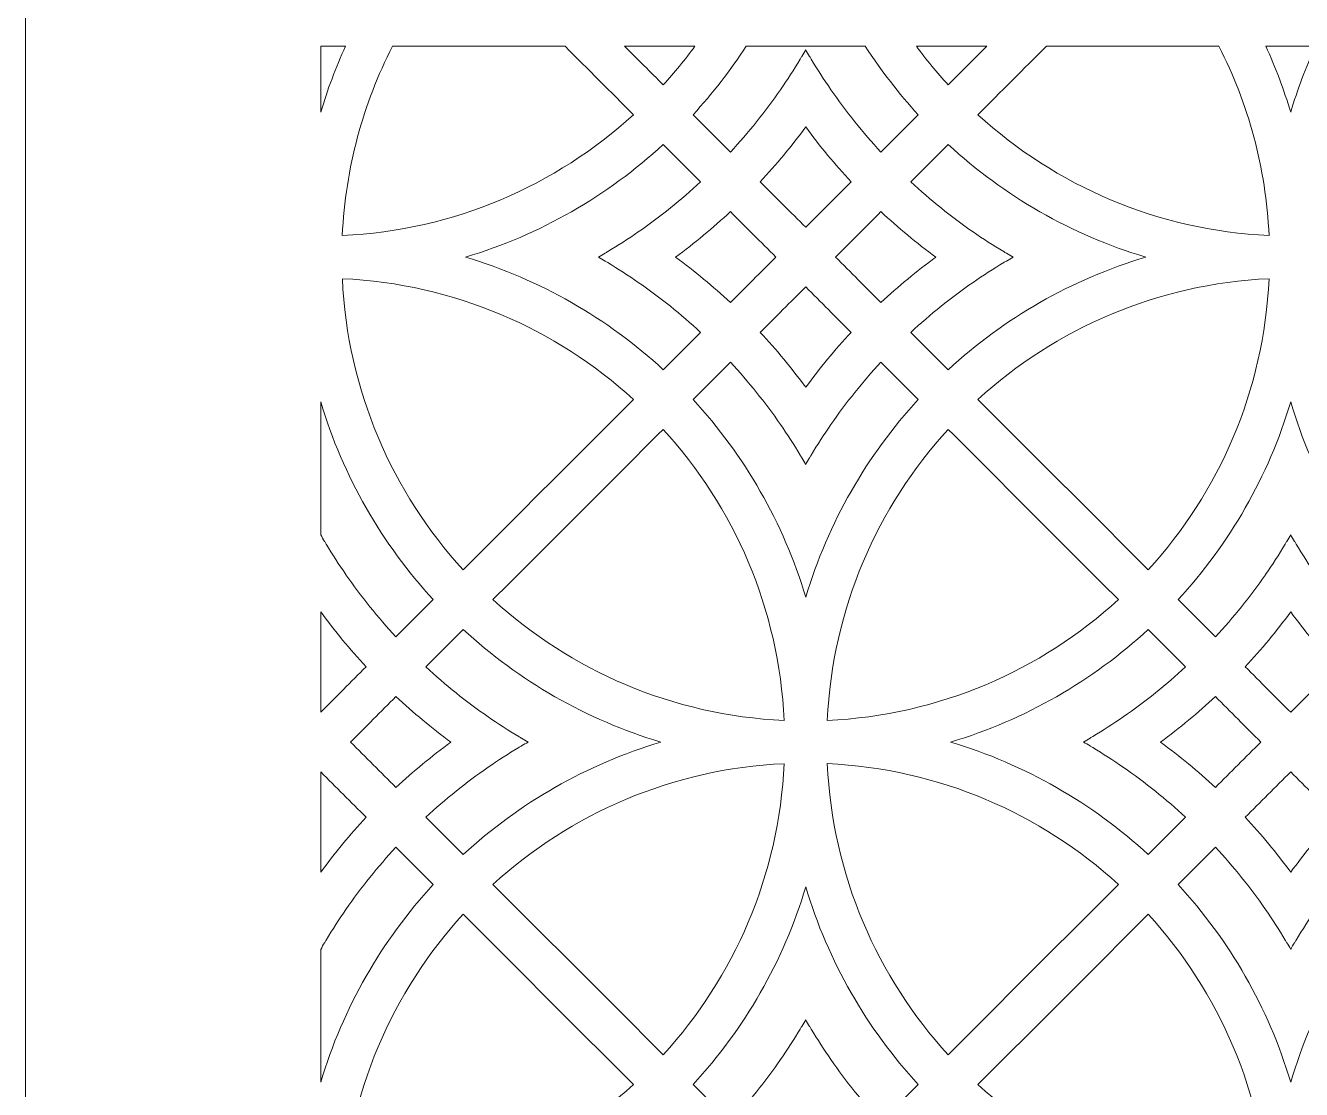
# Model space of a CAD drawing. Header units: centimetres. Extents: x -9 to 7.7, y -13.3 to 13.
# Drawn here: x 0.524 to 4.143, y 7.113 to 10.13 of the extents above; entities that cross this region are included whole.
import ezdxf

# ---------------------------------------------------------------- set-up
doc = ezdxf.new("R2010")
doc.units = ezdxf.units.CM
doc.header["$MEASUREMENT"] = 0
doc.layers.add('layer 1', color=7, linetype='Continuous')

msp = doc.modelspace()

# ---------------------------------------------------------------- linework, layer by layer
at = {"layer": 'layer 1', "color": 242, "lineweight": 9}
for points, knots in [([(7.70066, 13.002), (5.30848, 13.002), (2.9163, 13.002), (0.52412, 13.002), (0.52412, 13.002), (0.52412, 5.00681), (0.52412, -2.98838), (0.52412, -10.98356), (0.52412, -10.98356), (0.52414, -10.98356), (0.52416, -10.98356), (0.52418, -10.98356), (0.52418, -10.98356), (0.52418, -11.7597), (0.52418, -12.53583), (0.52418, -13.31196), (0.52418, -13.31196), (0.80327, -13.31196), (1.08236, -13.31196), (1.36144, -13.31196), (1.36144, -13.31196), (1.36144, -13.19235), (1.36144, -13.07274), (1.36144, -12.95313), (1.36144, -12.95313), (1.65666, -12.95313), (1.95187, -12.95313), (2.24708, -12.95313), (2.24708, -12.95313), (2.24708, -12.71941), (2.24708, -12.48568), (2.24708, -12.25195), (2.24708, -12.25195), (2.36652, -12.24957), (2.48595, -12.24719), (2.60538, -12.2448), (2.60538, -12.2448), (2.62659, -12.30528), (2.65438, -12.35773), (2.70053, -12.40402), (2.70053, -12.40402), (2.74571, -12.44934), (2.79241, -12.47736), (2.84726, -12.49011), (2.84726, -12.49011), (2.91984, -12.50699), (2.9965, -12.49964), (3.05478, -12.44881), (3.05478, -12.44881), (3.11117, -12.3996), (3.14371, -12.3208), (3.15539, -12.24562), (3.15539, -12.24562), (3.18876, -12.24899), (3.21714, -12.24821), (3.24391, -12.24438), (3.24391, -12.24438), (3.37747, -12.22526), (3.44056, -12.14075), (3.45183, -12.01331), (3.45183, -12.01331), (3.4546, -11.98208), (3.4524, -11.95125), (3.44247, -11.92411), (3.44247, -11.92411), (3.44458, -11.92463), (3.44668, -11.92515), (3.44878, -11.92568), (3.44878, -11.92568), (3.49591, -11.94198), (3.54303, -11.95827), (3.59017, -11.97457), (3.59017, -11.97457), (3.61845, -12.26337), (3.84148, -12.48824), (4.11242, -12.48824), (4.11242, -12.48824), (4.38336, -12.48824), (4.60638, -12.26337), (4.63467, -11.97457), (4.63467, -11.97457), (4.6818, -11.95827), (4.72893, -11.94198), (4.77606, -11.92568), (4.77606, -11.92568), (4.77816, -11.92515), (4.78026, -11.92463), (4.78236, -11.92411), (4.78236, -11.92411), (4.77244, -11.95125), (4.77024, -11.98208), (4.773, -12.01331), (4.773, -12.01331), (4.78428, -12.14075), (4.84737, -12.22526), (4.98093, -12.24438), (4.98093, -12.24438), (5.00769, -12.24821), (5.03608, -12.24899), (5.06944, -12.24562), (5.06944, -12.24562), (5.08113, -12.3208), (5.11367, -12.3996), (5.17006, -12.44881), (5.17006, -12.44881), (5.22833, -12.49964), (5.30499, -12.50699), (5.37758, -12.49011), (5.37758, -12.49011), (5.43242, -12.47736), (5.47912, -12.44934), (5.52431, -12.40402), (5.52431, -12.40402), (5.57046, -12.35773), (5.59825, -12.30528), (5.61945, -12.2448), (5.61945, -12.2448), (5.73889, -12.24719), (5.85832, -12.24957), (5.97775, -12.25195), (5.97775, -12.25195), (5.97775, -12.48568), (5.97775, -12.71941), (5.97775, -12.95313), (5.97775, -12.95313), (6.27297, -12.95313), (6.56818, -12.95313), (6.8634, -12.95313), (6.8634, -12.95313), (6.8634, -13.07274), (6.8634, -13.19235), (6.8634, -13.31196), (6.8634, -13.31196), (7.14248, -13.31196), (7.42157, -13.31196), (7.70066, -13.31196), (7.70066, -13.31196), (7.70066, -12.53583), (7.70066, -11.7597), (7.70066, -10.98356), (7.70066, -10.98356), (7.70066, -2.98838), (7.70066, 5.00681), (7.70066, 13.002)], [0, 0, 0, 0, 0.027027, 0.027027, 0.027027, 0.027027, 0.0540541, 0.0540541, 0.0540541, 0.0540541, 0.0810811, 0.0810811, 0.0810811, 0.0810811, 0.1081081, 0.1081081, 0.1081081, 0.1081081, 0.1351351, 0.1351351, 0.1351351, 0.1351351, 0.1621622, 0.1621622, 0.1621622, 0.1621622, 0.1891892, 0.1891892, 0.1891892, 0.1891892, 0.2162162, 0.2162162, 0.2162162, 0.2162162, 0.2432432, 0.2432432, 0.2432432, 0.2432432, 0.2702703, 0.2702703, 0.2702703, 0.2702703, 0.2972973, 0.2972973, 0.2972973, 0.2972973, 0.3243243, 0.3243243, 0.3243243, 0.3243243, 0.3513514, 0.3513514, 0.3513514, 0.3513514, 0.3783784, 0.3783784, 0.3783784, 0.3783784, 0.4054054, 0.4054054, 0.4054054, 0.4054054, 0.4324324, 0.4324324, 0.4324324, 0.4324324, 0.4594595, 0.4594595, 0.4594595, 0.4594595, 0.4864865, 0.4864865, 0.4864865, 0.4864865, 0.5135135, 0.5135135, 0.5135135, 0.5135135, 0.5405405, 0.5405405, 0.5405405, 0.5405405, 0.5675676, 0.5675676, 0.5675676, 0.5675676, 0.5945946, 0.5945946, 0.5945946, 0.5945946, 0.6216216, 0.6216216, 0.6216216, 0.6216216, 0.6486486, 0.6486486, 0.6486486, 0.6486486, 0.6756757, 0.6756757, 0.6756757, 0.6756757, 0.7027027, 0.7027027, 0.7027027, 0.7027027, 0.7297297, 0.7297297, 0.7297297, 0.7297297, 0.7567568, 0.7567568, 0.7567568, 0.7567568, 0.7837838, 0.7837838, 0.7837838, 0.7837838, 0.8108108, 0.8108108, 0.8108108, 0.8108108, 0.8378378, 0.8378378, 0.8378378, 0.8378378, 0.8648649, 0.8648649, 0.8648649, 0.8648649, 0.8918919, 0.8918919, 0.8918919, 0.8918919, 0.9189189, 0.9189189, 0.9189189, 0.9189189, 0.9459459, 0.9459459, 0.9459459, 0.9459459, 1, 1, 1, 1]), ([(1.43189, 10.07157), (1.40838, 10.07157), (1.38488, 10.07157), (1.36139, 10.07157), (1.36139, 10.07157), (1.36139, 10.00921), (1.36139, 9.94683), (1.36139, 9.88446), (1.36139, 9.88446), (1.3806, 9.94885), (1.40422, 10.01132), (1.43189, 10.07157)], [0, 0, 0, 0, 0.25, 0.25, 0.25, 0.25, 0.5, 0.5, 0.5, 0.5, 1, 1, 1, 1]), ([(2.05428, 10.07157), (1.8911, 10.07157), (1.72794, 10.07157), (1.56476, 10.07157), (1.56476, 10.07157), (1.48177, 9.90926), (1.43149, 9.72744), (1.42265, 9.53483), (1.42265, 9.53483), (1.74026, 9.54939), (2.02851, 9.67663), (2.24838, 9.87748), (2.24838, 9.87748), (2.18367, 9.94217), (2.11898, 10.00688), (2.05428, 10.07157)], [0, 0, 0, 0, 0.2, 0.2, 0.2, 0.2, 0.4, 0.4, 0.4, 0.4, 0.6, 0.6, 0.6, 0.6, 1, 1, 1, 1]), ([(2.42274, 10.07157), (2.3563, 10.07157), (2.28987, 10.07157), (2.22343, 10.07157), (2.22343, 10.07157), (2.25994, 10.03506), (2.29645, 9.99857), (2.33296, 9.96205), (2.33296, 9.96205), (2.36478, 9.9969), (2.39475, 10.03346), (2.42274, 10.07157)], [0, 0, 0, 0, 0.25, 0.25, 0.25, 0.25, 0.5, 0.5, 0.5, 0.5, 1, 1, 1, 1]), ([(2.90593, 10.07157), (2.7932, 10.07157), (2.68049, 10.07157), (2.56776, 10.07157), (2.56776, 10.07157), (2.52319, 10.0026), (2.47288, 9.93768), (2.41749, 9.87752), (2.41749, 9.87752), (2.45279, 9.84221), (2.4881, 9.8069), (2.52339, 9.77161), (2.52339, 9.77161), (2.57476, 9.827), (2.62222, 9.88604), (2.66533, 9.94834), (2.66533, 9.94834), (2.66534, 9.94832), (2.66536, 9.94832), (2.66537, 9.94832), (2.66537, 9.94832), (2.66538, 9.94834), (2.66538, 9.94834), (2.66538, 9.94834), (2.66538, 9.94834), (2.66537, 9.94836), (2.66534, 9.94838), (2.66533, 9.94842), (2.66533, 9.94842), (2.68489, 9.97666), (2.70358, 10.00555), (2.72134, 10.03508), (2.72134, 10.03508), (2.72271, 10.03736), (2.72409, 10.03966), (2.72546, 10.04196), (2.72546, 10.04196), (2.72558, 10.04218), (2.72572, 10.04241), (2.72585, 10.04263), (2.72585, 10.04263), (2.72956, 10.04889), (2.73324, 10.0552), (2.73688, 10.06154), (2.73688, 10.06154), (2.74052, 10.0552), (2.74419, 10.0489), (2.74791, 10.04263), (2.74791, 10.04263), (2.74805, 10.04241), (2.74817, 10.04218), (2.7483, 10.04196), (2.7483, 10.04196), (2.74967, 10.03966), (2.75105, 10.03736), (2.75242, 10.03508), (2.75242, 10.03508), (2.77017, 10.00555), (2.78887, 9.97666), (2.80842, 9.94841), (2.80842, 9.94841), (2.8084, 9.94838), (2.80839, 9.94836), (2.80837, 9.94834), (2.80837, 9.94834), (2.80837, 9.94834), (2.80837, 9.94834), (2.80837, 9.94832), (2.80837, 9.94832), (2.80839, 9.94832), (2.8084, 9.94832), (2.80842, 9.94834), (2.80842, 9.94834), (2.85153, 9.88604), (2.89899, 9.827), (2.95036, 9.77161), (2.95036, 9.77161), (2.98565, 9.80689), (3.02094, 9.84219), (3.05623, 9.87748), (3.05623, 9.87748), (3.00082, 9.93766), (2.95051, 10.00259), (2.90593, 10.07157)], [0, 0, 0, 0, 0.0454545, 0.0454545, 0.0454545, 0.0454545, 0.0909091, 0.0909091, 0.0909091, 0.0909091, 0.1363636, 0.1363636, 0.1363636, 0.1363636, 0.1818182, 0.1818182, 0.1818182, 0.1818182, 0.2272727, 0.2272727, 0.2272727, 0.2272727, 0.2727273, 0.2727273, 0.2727273, 0.2727273, 0.3181818, 0.3181818, 0.3181818, 0.3181818, 0.3636364, 0.3636364, 0.3636364, 0.3636364, 0.4090909, 0.4090909, 0.4090909, 0.4090909, 0.4545455, 0.4545455, 0.4545455, 0.4545455, 0.5, 0.5, 0.5, 0.5, 0.5454545, 0.5454545, 0.5454545, 0.5454545, 0.5909091, 0.5909091, 0.5909091, 0.5909091, 0.6363636, 0.6363636, 0.6363636, 0.6363636, 0.6818182, 0.6818182, 0.6818182, 0.6818182, 0.7272727, 0.7272727, 0.7272727, 0.7272727, 0.7727273, 0.7727273, 0.7727273, 0.7727273, 0.8181818, 0.8181818, 0.8181818, 0.8181818, 0.8636364, 0.8636364, 0.8636364, 0.8636364, 0.9090909, 0.9090909, 0.9090909, 0.9090909, 1, 1, 1, 1]), ([(3.25032, 10.07157), (3.18389, 10.07157), (3.11745, 10.07157), (3.05102, 10.07157), (3.05102, 10.07157), (3.079, 10.03346), (3.10896, 9.9969), (3.1408, 9.96205), (3.1408, 9.96205), (3.17731, 9.99857), (3.21381, 10.03506), (3.25032, 10.07157)], [0, 0, 0, 0, 0.25, 0.25, 0.25, 0.25, 0.5, 0.5, 0.5, 0.5, 1, 1, 1, 1]), ([(3.90894, 10.07157), (3.74579, 10.07157), (3.58264, 10.07157), (3.41948, 10.07157), (3.41948, 10.07157), (3.35478, 10.00687), (3.29008, 9.94217), (3.22538, 9.87747), (3.22538, 9.87747), (3.44524, 9.67664), (3.73347, 9.54941), (4.05105, 9.53483), (4.05105, 9.53483), (4.04222, 9.72744), (3.99195, 9.90926), (3.90894, 10.07157)], [0, 0, 0, 0, 0.2, 0.2, 0.2, 0.2, 0.4, 0.4, 0.4, 0.4, 0.6, 0.6, 0.6, 0.6, 1, 1, 1, 1]), ([(4.18291, 10.07157), (4.1359, 10.07157), (4.08888, 10.07157), (4.04186, 10.07157), (4.04186, 10.07157), (4.06954, 10.01131), (4.09316, 9.94881), (4.11239, 9.88439), (4.11239, 9.88439), (4.1316, 9.94881), (4.15523, 10.01131), (4.18291, 10.07157)], [0, 0, 0, 0, 0.25, 0.25, 0.25, 0.25, 0.5, 0.5, 0.5, 0.5, 1, 1, 1, 1]), ([(2.73688, 9.55812), (2.6939, 9.6011), (2.65093, 9.64407), (2.60795, 9.68705), (2.60795, 9.68705), (2.65389, 9.7363), (2.69694, 9.78827), (2.73684, 9.8427), (2.73684, 9.8427), (2.73684, 9.84271), (2.73684, 9.84271), (2.73684, 9.84272), (2.73684, 9.84272), (2.73686, 9.84272), (2.73687, 9.84275), (2.73688, 9.84276), (2.73688, 9.84276), (2.73688, 9.84275), (2.73689, 9.84272), (2.7369, 9.84271), (2.7369, 9.84271), (2.7369, 9.84271), (2.7369, 9.84271), (2.7369, 9.8427), (2.7369, 9.8427), (2.77681, 9.78827), (2.81986, 9.7363), (2.8658, 9.68705), (2.8658, 9.68705), (2.82283, 9.64408), (2.77985, 9.6011), (2.73688, 9.55812)], [0, 0, 0, 0, 0.1111111, 0.1111111, 0.1111111, 0.1111111, 0.2222222, 0.2222222, 0.2222222, 0.2222222, 0.3333333, 0.3333333, 0.3333333, 0.3333333, 0.4444444, 0.4444444, 0.4444444, 0.4444444, 0.5555556, 0.5555556, 0.5555556, 0.5555556, 0.6666667, 0.6666667, 0.6666667, 0.6666667, 0.7777778, 0.7777778, 0.7777778, 0.7777778, 1, 1, 1, 1]), ([(2.43881, 9.68704), (2.40352, 9.72233), (2.36821, 9.75764), (2.33292, 9.79293), (2.33292, 9.79293), (2.17467, 9.64727), (1.98362, 9.53669), (1.7721, 9.47358), (1.7721, 9.47358), (1.98364, 9.41049), (2.17469, 9.29988), (2.33296, 9.1542), (2.33296, 9.1542), (2.36824, 9.18949), (2.40353, 9.22478), (2.43881, 9.26007), (2.43881, 9.26007), (2.38344, 9.31144), (2.32438, 9.35889), (2.26209, 9.40201), (2.26209, 9.40201), (2.26209, 9.40202), (2.26209, 9.40203), (2.26209, 9.40204), (2.26209, 9.40204), (2.26209, 9.40204), (2.26209, 9.40204), (2.26209, 9.40204), (2.26209, 9.40204), (2.26207, 9.40203), (2.26204, 9.40202), (2.26202, 9.40201), (2.26202, 9.40201), (2.23376, 9.42155), (2.20488, 9.44026), (2.17536, 9.458), (2.17536, 9.458), (2.17306, 9.45939), (2.17077, 9.46076), (2.16845, 9.46213), (2.16845, 9.46213), (2.16825, 9.46226), (2.16803, 9.46238), (2.16781, 9.46251), (2.16781, 9.46251), (2.16153, 9.46624), (2.15522, 9.46991), (2.14889, 9.47355), (2.14889, 9.47355), (2.15522, 9.47718), (2.16153, 9.48085), (2.16781, 9.48459), (2.16781, 9.48459), (2.16803, 9.48471), (2.16825, 9.48484), (2.16845, 9.48498), (2.16845, 9.48498), (2.17077, 9.48634), (2.17306, 9.48771), (2.17536, 9.48909), (2.17536, 9.48909), (2.20488, 9.50684), (2.23376, 9.52554), (2.26202, 9.54509), (2.26202, 9.54509), (2.26204, 9.54507), (2.26207, 9.54506), (2.26209, 9.54505), (2.26209, 9.54505), (2.26209, 9.54505), (2.26209, 9.54505), (2.26209, 9.54505), (2.26209, 9.54505), (2.26209, 9.54506), (2.26209, 9.54507), (2.26209, 9.54509), (2.26209, 9.54509), (2.32438, 9.58821), (2.38344, 9.63566), (2.43881, 9.68704)], [0, 0, 0, 0, 0.047619, 0.047619, 0.047619, 0.047619, 0.0952381, 0.0952381, 0.0952381, 0.0952381, 0.1428571, 0.1428571, 0.1428571, 0.1428571, 0.1904762, 0.1904762, 0.1904762, 0.1904762, 0.2380952, 0.2380952, 0.2380952, 0.2380952, 0.2857143, 0.2857143, 0.2857143, 0.2857143, 0.3333333, 0.3333333, 0.3333333, 0.3333333, 0.3809524, 0.3809524, 0.3809524, 0.3809524, 0.4285714, 0.4285714, 0.4285714, 0.4285714, 0.4761905, 0.4761905, 0.4761905, 0.4761905, 0.5238095, 0.5238095, 0.5238095, 0.5238095, 0.5714286, 0.5714286, 0.5714286, 0.5714286, 0.6190476, 0.6190476, 0.6190476, 0.6190476, 0.6666667, 0.6666667, 0.6666667, 0.6666667, 0.7142857, 0.7142857, 0.7142857, 0.7142857, 0.7619048, 0.7619048, 0.7619048, 0.7619048, 0.8095238, 0.8095238, 0.8095238, 0.8095238, 0.8571429, 0.8571429, 0.8571429, 0.8571429, 0.9047619, 0.9047619, 0.9047619, 0.9047619, 1, 1, 1, 1]), ([(3.03493, 9.26007), (3.07024, 9.22477), (3.10553, 9.18947), (3.14084, 9.15416), (3.14084, 9.15416), (3.29909, 9.29984), (3.49013, 9.41041), (3.70165, 9.47351), (3.70165, 9.47351), (3.49011, 9.5366), (3.29906, 9.64722), (3.1408, 9.79289), (3.1408, 9.79289), (3.10551, 9.7576), (3.07023, 9.72232), (3.03495, 9.68704), (3.03495, 9.68704), (3.09032, 9.63566), (3.14937, 9.58821), (3.21166, 9.54509), (3.21166, 9.54509), (3.21166, 9.54507), (3.21166, 9.54506), (3.21166, 9.54505), (3.21166, 9.54505), (3.21166, 9.54505), (3.21166, 9.54505), (3.21167, 9.54505), (3.21167, 9.54505), (3.2117, 9.54506), (3.21172, 9.54507), (3.21174, 9.54509), (3.21174, 9.54509), (3.24, 9.52554), (3.26887, 9.50683), (3.2984, 9.48909), (3.2984, 9.48909), (3.3007, 9.48771), (3.303, 9.48634), (3.30529, 9.48498), (3.30529, 9.48498), (3.30551, 9.48484), (3.30573, 9.48471), (3.30595, 9.48459), (3.30595, 9.48459), (3.31223, 9.48085), (3.31854, 9.47718), (3.32486, 9.47355), (3.32486, 9.47355), (3.31854, 9.46991), (3.31223, 9.46624), (3.30595, 9.46251), (3.30595, 9.46251), (3.30573, 9.46238), (3.30551, 9.46226), (3.30529, 9.46213), (3.30529, 9.46213), (3.303, 9.46075), (3.3007, 9.45938), (3.2984, 9.458), (3.2984, 9.458), (3.26887, 9.44026), (3.24, 9.42155), (3.21174, 9.40201), (3.21174, 9.40201), (3.21172, 9.40202), (3.2117, 9.40203), (3.21167, 9.40204), (3.21167, 9.40204), (3.21166, 9.40204), (3.21166, 9.40204), (3.21166, 9.40204), (3.21166, 9.40204), (3.21166, 9.40203), (3.21166, 9.40202), (3.21166, 9.40201), (3.21166, 9.40201), (3.14937, 9.35889), (3.09032, 9.31144), (3.03493, 9.26007)], [0, 0, 0, 0, 0.047619, 0.047619, 0.047619, 0.047619, 0.0952381, 0.0952381, 0.0952381, 0.0952381, 0.1428571, 0.1428571, 0.1428571, 0.1428571, 0.1904762, 0.1904762, 0.1904762, 0.1904762, 0.2380952, 0.2380952, 0.2380952, 0.2380952, 0.2857143, 0.2857143, 0.2857143, 0.2857143, 0.3333333, 0.3333333, 0.3333333, 0.3333333, 0.3809524, 0.3809524, 0.3809524, 0.3809524, 0.4285714, 0.4285714, 0.4285714, 0.4285714, 0.4761905, 0.4761905, 0.4761905, 0.4761905, 0.5238095, 0.5238095, 0.5238095, 0.5238095, 0.5714286, 0.5714286, 0.5714286, 0.5714286, 0.6190476, 0.6190476, 0.6190476, 0.6190476, 0.6666667, 0.6666667, 0.6666667, 0.6666667, 0.7142857, 0.7142857, 0.7142857, 0.7142857, 0.7619048, 0.7619048, 0.7619048, 0.7619048, 0.8095238, 0.8095238, 0.8095238, 0.8095238, 0.8571429, 0.8571429, 0.8571429, 0.8571429, 0.9047619, 0.9047619, 0.9047619, 0.9047619, 1, 1, 1, 1]), ([(2.65229, 9.47355), (2.60933, 9.51653), (2.56635, 9.55949), (2.52338, 9.60247), (2.52338, 9.60247), (2.47412, 9.55654), (2.42215, 9.51349), (2.36773, 9.47358), (2.36773, 9.47358), (2.36773, 9.47358), (2.36772, 9.47358), (2.36772, 9.47358), (2.36772, 9.47358), (2.3677, 9.47357), (2.36769, 9.47356), (2.36768, 9.47355), (2.36768, 9.47355), (2.36769, 9.47353), (2.3677, 9.47352), (2.36772, 9.47352), (2.36772, 9.47352), (2.36772, 9.47352), (2.36773, 9.47352), (2.36773, 9.47352), (2.36773, 9.47352), (2.42215, 9.43362), (2.47412, 9.39056), (2.52338, 9.34463), (2.52338, 9.34463), (2.56635, 9.3876), (2.60933, 9.43058), (2.65229, 9.47355)], [0, 0, 0, 0, 0.1111111, 0.1111111, 0.1111111, 0.1111111, 0.2222222, 0.2222222, 0.2222222, 0.2222222, 0.3333333, 0.3333333, 0.3333333, 0.3333333, 0.4444444, 0.4444444, 0.4444444, 0.4444444, 0.5555556, 0.5555556, 0.5555556, 0.5555556, 0.6666667, 0.6666667, 0.6666667, 0.6666667, 0.7777778, 0.7777778, 0.7777778, 0.7777778, 1, 1, 1, 1]), ([(2.82145, 9.47355), (2.86444, 9.43058), (2.9074, 9.3876), (2.95037, 9.34463), (2.95037, 9.34463), (2.99963, 9.39056), (3.0516, 9.43362), (3.10603, 9.47352), (3.10603, 9.47352), (3.10603, 9.47352), (3.10604, 9.47352), (3.10604, 9.47352), (3.10604, 9.47352), (3.10606, 9.47352), (3.10607, 9.47353), (3.10608, 9.47355), (3.10608, 9.47355), (3.10607, 9.47356), (3.10606, 9.47357), (3.10604, 9.47358), (3.10604, 9.47358), (3.10604, 9.47358), (3.10603, 9.47358), (3.10603, 9.47357), (3.10603, 9.47357), (3.0516, 9.51349), (2.99963, 9.55654), (2.95037, 9.60247), (2.95037, 9.60247), (2.9074, 9.55949), (2.86444, 9.51653), (2.82145, 9.47355)], [0, 0, 0, 0, 0.1111111, 0.1111111, 0.1111111, 0.1111111, 0.2222222, 0.2222222, 0.2222222, 0.2222222, 0.3333333, 0.3333333, 0.3333333, 0.3333333, 0.4444444, 0.4444444, 0.4444444, 0.4444444, 0.5555556, 0.5555556, 0.5555556, 0.5555556, 0.6666667, 0.6666667, 0.6666667, 0.6666667, 0.7777778, 0.7777778, 0.7777778, 0.7777778, 1, 1, 1, 1]), ([(1.76531, 8.58656), (1.92633, 8.74759), (2.08735, 8.9086), (2.24838, 9.06963), (2.24838, 9.06963), (2.02852, 9.27046), (1.74028, 9.39769), (1.42269, 9.41227), (1.42269, 9.41227), (1.43728, 9.09468), (1.56449, 8.80642), (1.76531, 8.58656)], [0, 0, 0, 0, 0.25, 0.25, 0.25, 0.25, 0.5, 0.5, 0.5, 0.5, 1, 1, 1, 1]), ([(3.22538, 9.06962), (3.3864, 8.9086), (3.54744, 8.74756), (3.70846, 8.58654), (3.70846, 8.58654), (3.90932, 8.8064), (4.03654, 9.09466), (4.05111, 9.41227), (4.05111, 9.41227), (3.7335, 9.3977), (3.44525, 9.27048), (3.22538, 9.06962)], [0, 0, 0, 0, 0.25, 0.25, 0.25, 0.25, 0.5, 0.5, 0.5, 0.5, 1, 1, 1, 1]), ([(2.73688, 9.38897), (2.77985, 9.346), (2.82283, 9.30302), (2.8658, 9.26005), (2.8658, 9.26005), (2.81986, 9.2108), (2.77681, 9.15883), (2.7369, 9.10439), (2.7369, 9.10439), (2.7369, 9.10439), (2.7369, 9.10439), (2.7369, 9.10438), (2.7369, 9.10438), (2.73689, 9.10437), (2.73688, 9.10436), (2.73688, 9.10434), (2.73688, 9.10434), (2.73687, 9.10436), (2.73686, 9.10437), (2.73684, 9.10438), (2.73684, 9.10438), (2.73684, 9.10439), (2.73684, 9.10439), (2.73684, 9.10439), (2.73684, 9.10439), (2.69695, 9.15883), (2.65389, 9.2108), (2.60795, 9.26005), (2.60795, 9.26005), (2.65093, 9.30302), (2.6939, 9.346), (2.73688, 9.38897)], [0, 0, 0, 0, 0.1111111, 0.1111111, 0.1111111, 0.1111111, 0.2222222, 0.2222222, 0.2222222, 0.2222222, 0.3333333, 0.3333333, 0.3333333, 0.3333333, 0.4444444, 0.4444444, 0.4444444, 0.4444444, 0.5555556, 0.5555556, 0.5555556, 0.5555556, 0.6666667, 0.6666667, 0.6666667, 0.6666667, 0.7777778, 0.7777778, 0.7777778, 0.7777778, 1, 1, 1, 1]), ([(2.95036, 9.17549), (2.98567, 9.14019), (3.02096, 9.10488), (3.05627, 9.06959), (3.05627, 9.06959), (2.91059, 8.91133), (2.80001, 8.72029), (2.73692, 8.50877), (2.73692, 8.50877), (2.67381, 8.72032), (2.56322, 8.91136), (2.41753, 9.06962), (2.41753, 9.06962), (2.45281, 9.1049), (2.48811, 9.1402), (2.5234, 9.17549), (2.5234, 9.17549), (2.57476, 9.12011), (2.62222, 9.06106), (2.66533, 8.99877), (2.66533, 8.99877), (2.66534, 8.99877), (2.66537, 8.99877), (2.66538, 8.99877), (2.66538, 8.99877), (2.66538, 8.99877), (2.66538, 8.99875), (2.66538, 8.99875), (2.66538, 8.99875), (2.66537, 8.99873), (2.66534, 8.99871), (2.66533, 8.99868), (2.66533, 8.99868), (2.68489, 8.97043), (2.70358, 8.94156), (2.72134, 8.91203), (2.72134, 8.91203), (2.72271, 8.90973), (2.72409, 8.90744), (2.72546, 8.90513), (2.72546, 8.90513), (2.72558, 8.90491), (2.72572, 8.90469), (2.72584, 8.90447), (2.72584, 8.90447), (2.72956, 8.8982), (2.73324, 8.89189), (2.73688, 8.88555), (2.73688, 8.88555), (2.74052, 8.89189), (2.74419, 8.8982), (2.74791, 8.90447), (2.74791, 8.90447), (2.74805, 8.90469), (2.74817, 8.90491), (2.7483, 8.90513), (2.7483, 8.90513), (2.74967, 8.90744), (2.75105, 8.90974), (2.75242, 8.91203), (2.75242, 8.91203), (2.77017, 8.94156), (2.78887, 8.97043), (2.80842, 8.99868), (2.80842, 8.99868), (2.8084, 8.99871), (2.80839, 8.99873), (2.80837, 8.99875), (2.80837, 8.99875), (2.80837, 8.99875), (2.80838, 8.99877), (2.80838, 8.99877), (2.80838, 8.99877), (2.80839, 8.99877), (2.8084, 8.99877), (2.80842, 8.99877), (2.80842, 8.99877), (2.85153, 9.06106), (2.89899, 9.12011), (2.95036, 9.17549)], [0, 0, 0, 0, 0.047619, 0.047619, 0.047619, 0.047619, 0.0952381, 0.0952381, 0.0952381, 0.0952381, 0.1428571, 0.1428571, 0.1428571, 0.1428571, 0.1904762, 0.1904762, 0.1904762, 0.1904762, 0.2380952, 0.2380952, 0.2380952, 0.2380952, 0.2857143, 0.2857143, 0.2857143, 0.2857143, 0.3333333, 0.3333333, 0.3333333, 0.3333333, 0.3809524, 0.3809524, 0.3809524, 0.3809524, 0.4285714, 0.4285714, 0.4285714, 0.4285714, 0.4761905, 0.4761905, 0.4761905, 0.4761905, 0.5238095, 0.5238095, 0.5238095, 0.5238095, 0.5714286, 0.5714286, 0.5714286, 0.5714286, 0.6190476, 0.6190476, 0.6190476, 0.6190476, 0.6666667, 0.6666667, 0.6666667, 0.6666667, 0.7142857, 0.7142857, 0.7142857, 0.7142857, 0.7619048, 0.7619048, 0.7619048, 0.7619048, 0.8095238, 0.8095238, 0.8095238, 0.8095238, 0.8571429, 0.8571429, 0.8571429, 0.8571429, 0.9047619, 0.9047619, 0.9047619, 0.9047619, 1, 1, 1, 1]), ([(1.36139, 9.06267), (1.36139, 8.93712), (1.36139, 8.81157), (1.36139, 8.68601), (1.36139, 8.68601), (1.36502, 8.67967), (1.3687, 8.67337), (1.37242, 8.6671), (1.37242, 8.6671), (1.37255, 8.66688), (1.37268, 8.66666), (1.37281, 8.66644), (1.37281, 8.66644), (1.37418, 8.66413), (1.37555, 8.66184), (1.37693, 8.65954), (1.37693, 8.65954), (1.39467, 8.63002), (1.41338, 8.60114), (1.43294, 8.57289), (1.43294, 8.57289), (1.43291, 8.57287), (1.4329, 8.57284), (1.43287, 8.57281), (1.43287, 8.57281), (1.4329, 8.57281), (1.43292, 8.57281), (1.43294, 8.57281), (1.43294, 8.57281), (1.47605, 8.51052), (1.52351, 8.45149), (1.57487, 8.39612), (1.57487, 8.39612), (1.61015, 8.4314), (1.64543, 8.46668), (1.6807, 8.50195), (1.6807, 8.50195), (1.53507, 8.6602), (1.42448, 8.85119), (1.36139, 9.06267)], [0, 0, 0, 0, 0.0909091, 0.0909091, 0.0909091, 0.0909091, 0.1818182, 0.1818182, 0.1818182, 0.1818182, 0.2727273, 0.2727273, 0.2727273, 0.2727273, 0.3636364, 0.3636364, 0.3636364, 0.3636364, 0.4545455, 0.4545455, 0.4545455, 0.4545455, 0.5454545, 0.5454545, 0.5454545, 0.5454545, 0.6363636, 0.6363636, 0.6363636, 0.6363636, 0.7272727, 0.7272727, 0.7272727, 0.7272727, 0.8181818, 0.8181818, 0.8181818, 0.8181818, 1, 1, 1, 1]), ([(3.79307, 8.50193), (3.82836, 8.46666), (3.86363, 8.43137), (3.8989, 8.3961), (3.8989, 8.3961), (3.95026, 8.45149), (3.99771, 8.51052), (4.04081, 8.57281), (4.04081, 8.57281), (4.04084, 8.57281), (4.04085, 8.57281), (4.04087, 8.57281), (4.04087, 8.57281), (4.04085, 8.57283), (4.04084, 8.57285), (4.04081, 8.57288), (4.04081, 8.57288), (4.06038, 8.60113), (4.07907, 8.63002), (4.09682, 8.65954), (4.09682, 8.65954), (4.09821, 8.66183), (4.09958, 8.66413), (4.10094, 8.66644), (4.10094, 8.66644), (4.10108, 8.66666), (4.1012, 8.66687), (4.10133, 8.66709), (4.10133, 8.66709), (4.10505, 8.67337), (4.10874, 8.67967), (4.11236, 8.68601), (4.11236, 8.68601), (4.11236, 8.68601), (4.11237, 8.68601), (4.11237, 8.68601), (4.11237, 8.68601), (4.11237, 8.68601), (4.11237, 8.68601), (4.11237, 8.68601), (4.11237, 8.68601), (4.11237, 8.68601), (4.11237, 8.68601), (4.11239, 8.686), (4.11239, 8.686), (4.11239, 8.68601), (4.11239, 8.68601), (4.11239, 8.68601), (4.11239, 8.68601), (4.11239, 8.68601), (4.11239, 8.68601), (4.11239, 8.68601), (4.11239, 8.68601), (4.1124, 8.68601), (4.1124, 8.68601), (4.1124, 8.68601), (4.1124, 8.68601), (4.11602, 8.67967), (4.11971, 8.67337), (4.12343, 8.66709), (4.12343, 8.66709), (4.12356, 8.66687), (4.12369, 8.66665), (4.12382, 8.66643), (4.12382, 8.66643), (4.12518, 8.66413), (4.12657, 8.66183), (4.12794, 8.65954), (4.12794, 8.65954), (4.14569, 8.63002), (4.16439, 8.60113), (4.18394, 8.57288), (4.18394, 8.57288), (4.18392, 8.57285), (4.18391, 8.57283), (4.18389, 8.57281), (4.18389, 8.57281), (4.18391, 8.57281), (4.18392, 8.57281), (4.18395, 8.57281), (4.18395, 8.57281), (4.22706, 8.51052), (4.27452, 8.45149), (4.32588, 8.39612), (4.32588, 8.39612), (4.36115, 8.43139), (4.39642, 8.46666), (4.4317, 8.50193), (4.4317, 8.50193), (4.28606, 8.66018), (4.17548, 8.85121), (4.11239, 9.0627), (4.11239, 9.0627), (4.04928, 8.85121), (3.93873, 8.66017), (3.79307, 8.50193)], [0, 0, 0, 0, 0.04, 0.04, 0.04, 0.04, 0.08, 0.08, 0.08, 0.08, 0.12, 0.12, 0.12, 0.12, 0.16, 0.16, 0.16, 0.16, 0.2, 0.2, 0.2, 0.2, 0.24, 0.24, 0.24, 0.24, 0.28, 0.28, 0.28, 0.28, 0.32, 0.32, 0.32, 0.32, 0.36, 0.36, 0.36, 0.36, 0.4, 0.4, 0.4, 0.4, 0.44, 0.44, 0.44, 0.44, 0.48, 0.48, 0.48, 0.48, 0.52, 0.52, 0.52, 0.52, 0.56, 0.56, 0.56, 0.56, 0.6, 0.6, 0.6, 0.6, 0.64, 0.64, 0.64, 0.64, 0.68, 0.68, 0.68, 0.68, 0.72, 0.72, 0.72, 0.72, 0.76, 0.76, 0.76, 0.76, 0.8, 0.8, 0.8, 0.8, 0.84, 0.84, 0.84, 0.84, 0.88, 0.88, 0.88, 0.88, 0.92, 0.92, 0.92, 0.92, 1, 1, 1, 1]), ([(1.84988, 8.50197), (2.01091, 8.663), (2.17193, 8.82402), (2.33296, 8.98505), (2.33296, 8.98505), (2.5338, 8.7652), (2.66103, 8.47696), (2.67561, 8.15936), (2.67561, 8.15936), (2.358, 8.17394), (2.06976, 8.30116), (1.84988, 8.50197)], [0, 0, 0, 0, 0.25, 0.25, 0.25, 0.25, 0.5, 0.5, 0.5, 0.5, 1, 1, 1, 1]), ([(3.1408, 8.98505), (3.30183, 8.82402), (3.46285, 8.66299), (3.62389, 8.50196), (3.62389, 8.50196), (3.40401, 8.30111), (3.11576, 8.17388), (2.79815, 8.15932), (2.79815, 8.15932), (2.81272, 8.47692), (2.93996, 8.76518), (3.1408, 8.98505)], [0, 0, 0, 0, 0.25, 0.25, 0.25, 0.25, 0.5, 0.5, 0.5, 0.5, 1, 1, 1, 1]), ([(1.36139, 8.46723), (1.36139, 8.37236), (1.36139, 8.2775), (1.36139, 8.18264), (1.36139, 8.18264), (1.40435, 8.22561), (1.44732, 8.26857), (1.49029, 8.31154), (1.49029, 8.31154), (1.44436, 8.3608), (1.40129, 8.41279), (1.36139, 8.46723)], [0, 0, 0, 0, 0.25, 0.25, 0.25, 0.25, 0.5, 0.5, 0.5, 0.5, 1, 1, 1, 1]), ([(3.98347, 8.31154), (4.02644, 8.26856), (4.06941, 8.22559), (4.11239, 8.18261), (4.11239, 8.18261), (4.15535, 8.22559), (4.19834, 8.26856), (4.2413, 8.31154), (4.2413, 8.31154), (4.19536, 8.3608), (4.15229, 8.41279), (4.11237, 8.46724), (4.11237, 8.46724), (4.07247, 8.41279), (4.02941, 8.3608), (3.98347, 8.31154)], [0, 0, 0, 0, 0.2, 0.2, 0.2, 0.2, 0.4, 0.4, 0.4, 0.4, 0.6, 0.6, 0.6, 0.6, 1, 1, 1, 1]), ([(1.65945, 8.31154), (1.69472, 8.34681), (1.73, 8.38209), (1.76527, 8.41738), (1.76527, 8.41738), (1.92354, 8.27174), (2.11454, 8.16115), (2.32604, 8.09804), (2.32604, 8.09804), (2.11454, 8.03494), (1.92354, 7.92435), (1.76529, 7.77871), (1.76529, 7.77871), (1.73, 7.814), (1.69472, 7.84928), (1.65945, 7.88455), (1.65945, 7.88455), (1.71483, 7.93591), (1.77386, 7.98336), (1.83614, 8.02648), (1.83614, 8.02648), (1.83614, 8.0265), (1.83614, 8.02651), (1.83614, 8.02653), (1.83614, 8.02653), (1.83617, 8.02651), (1.83619, 8.0265), (1.83621, 8.02649), (1.83621, 8.02649), (1.86447, 8.04603), (1.89335, 8.06474), (1.92287, 8.08248), (1.92287, 8.08248), (1.92517, 8.08386), (1.92746, 8.08523), (1.92976, 8.08661), (1.92976, 8.08661), (1.92998, 8.08673), (1.9302, 8.08686), (1.93042, 8.087), (1.93042, 8.087), (1.9367, 8.09072), (1.94301, 8.09439), (1.94934, 8.09803), (1.94934, 8.09803), (1.94934, 8.09803), (1.94933, 8.09803), (1.94933, 8.09803), (1.94933, 8.09803), (1.94933, 8.09803), (1.94933, 8.09803), (1.94934, 8.09804), (1.94934, 8.09804), (1.94933, 8.09804), (1.94933, 8.09804), (1.94933, 8.09804), (1.94933, 8.09804), (1.94933, 8.09804), (1.94933, 8.09804), (1.94934, 8.09805), (1.94934, 8.09805), (1.94934, 8.09805), (1.94933, 8.09805), (1.94933, 8.09805), (1.94933, 8.09805), (1.94933, 8.09805), (1.94934, 8.09805), (1.94934, 8.09805), (1.94934, 8.09805), (1.94301, 8.10169), (1.9367, 8.10537), (1.93042, 8.10909), (1.93042, 8.10909), (1.9302, 8.10922), (1.92998, 8.10935), (1.92976, 8.10948), (1.92976, 8.10948), (1.92746, 8.11085), (1.92517, 8.11222), (1.92287, 8.11359), (1.92287, 8.11359), (1.89335, 8.13135), (1.86447, 8.15004), (1.83621, 8.1696), (1.83621, 8.1696), (1.83619, 8.16959), (1.83617, 8.16956), (1.83614, 8.16955), (1.83614, 8.16955), (1.83614, 8.16956), (1.83614, 8.16959), (1.83614, 8.16961), (1.83614, 8.16961), (1.77386, 8.21271), (1.71483, 8.26017), (1.65945, 8.31154)], [0, 0, 0, 0, 0.04, 0.04, 0.04, 0.04, 0.08, 0.08, 0.08, 0.08, 0.12, 0.12, 0.12, 0.12, 0.16, 0.16, 0.16, 0.16, 0.2, 0.2, 0.2, 0.2, 0.24, 0.24, 0.24, 0.24, 0.28, 0.28, 0.28, 0.28, 0.32, 0.32, 0.32, 0.32, 0.36, 0.36, 0.36, 0.36, 0.4, 0.4, 0.4, 0.4, 0.44, 0.44, 0.44, 0.44, 0.48, 0.48, 0.48, 0.48, 0.52, 0.52, 0.52, 0.52, 0.56, 0.56, 0.56, 0.56, 0.6, 0.6, 0.6, 0.6, 0.64, 0.64, 0.64, 0.64, 0.68, 0.68, 0.68, 0.68, 0.72, 0.72, 0.72, 0.72, 0.76, 0.76, 0.76, 0.76, 0.8, 0.8, 0.8, 0.8, 0.84, 0.84, 0.84, 0.84, 0.88, 0.88, 0.88, 0.88, 0.92, 0.92, 0.92, 0.92, 1, 1, 1, 1]), ([(3.7085, 8.41734), (3.74378, 8.38208), (3.77904, 8.3468), (3.81432, 8.31153), (3.81432, 8.31153), (3.75895, 8.26017), (3.6999, 8.21271), (3.63762, 8.16961), (3.63762, 8.16961), (3.63762, 8.16959), (3.63762, 8.16956), (3.63762, 8.16955), (3.63762, 8.16955), (3.63758, 8.16956), (3.63756, 8.16959), (3.63755, 8.1696), (3.63755, 8.1696), (3.60929, 8.15006), (3.58041, 8.13135), (3.55088, 8.11359), (3.55088, 8.11359), (3.54858, 8.11223), (3.5463, 8.11085), (3.54398, 8.10948), (3.54398, 8.10948), (3.54377, 8.10935), (3.54355, 8.10922), (3.54334, 8.10909), (3.54334, 8.10909), (3.53705, 8.10537), (3.53075, 8.10169), (3.52442, 8.09805), (3.52442, 8.09805), (3.52442, 8.09805), (3.52442, 8.09805), (3.52443, 8.09805), (3.52443, 8.09805), (3.52442, 8.09805), (3.52442, 8.09805), (3.52442, 8.09805), (3.52442, 8.09805), (3.52442, 8.09805), (3.52442, 8.09804), (3.52443, 8.09804), (3.52443, 8.09804), (3.52442, 8.09804), (3.52442, 8.09804), (3.52442, 8.09804), (3.52442, 8.09804), (3.52442, 8.09804), (3.52442, 8.09803), (3.52442, 8.09803), (3.52442, 8.09803), (3.52442, 8.09803), (3.52442, 8.09803), (3.52442, 8.09803), (3.52442, 8.09803), (3.53075, 8.09439), (3.53705, 8.09072), (3.54334, 8.087), (3.54334, 8.087), (3.54355, 8.08687), (3.54377, 8.08674), (3.54398, 8.08661), (3.54398, 8.08661), (3.5463, 8.08524), (3.54858, 8.08386), (3.55088, 8.08248), (3.55088, 8.08248), (3.58041, 8.06474), (3.60929, 8.04605), (3.63755, 8.02649), (3.63755, 8.02649), (3.63756, 8.0265), (3.63758, 8.02651), (3.63762, 8.02653), (3.63762, 8.02653), (3.63762, 8.02651), (3.63762, 8.0265), (3.63762, 8.02648), (3.63762, 8.02648), (3.6999, 7.98338), (3.75895, 7.93591), (3.81431, 7.88455), (3.81431, 7.88455), (3.77904, 7.84928), (3.74377, 7.81401), (3.70849, 7.77874), (3.70849, 7.77874), (3.55025, 7.92437), (3.35922, 8.03494), (3.14774, 8.09804), (3.14774, 8.09804), (3.35922, 8.16114), (3.55026, 8.2717), (3.7085, 8.41734)], [0, 0, 0, 0, 0.04, 0.04, 0.04, 0.04, 0.08, 0.08, 0.08, 0.08, 0.12, 0.12, 0.12, 0.12, 0.16, 0.16, 0.16, 0.16, 0.2, 0.2, 0.2, 0.2, 0.24, 0.24, 0.24, 0.24, 0.28, 0.28, 0.28, 0.28, 0.32, 0.32, 0.32, 0.32, 0.36, 0.36, 0.36, 0.36, 0.4, 0.4, 0.4, 0.4, 0.44, 0.44, 0.44, 0.44, 0.48, 0.48, 0.48, 0.48, 0.52, 0.52, 0.52, 0.52, 0.56, 0.56, 0.56, 0.56, 0.6, 0.6, 0.6, 0.6, 0.64, 0.64, 0.64, 0.64, 0.68, 0.68, 0.68, 0.68, 0.72, 0.72, 0.72, 0.72, 0.76, 0.76, 0.76, 0.76, 0.8, 0.8, 0.8, 0.8, 0.84, 0.84, 0.84, 0.84, 0.88, 0.88, 0.88, 0.88, 0.92, 0.92, 0.92, 0.92, 1, 1, 1, 1]), ([(1.57488, 7.96912), (1.5319, 8.0121), (1.48893, 8.05507), (1.44595, 8.09804), (1.44595, 8.09804), (1.48893, 8.14102), (1.5319, 8.18399), (1.57488, 8.22697), (1.57488, 8.22697), (1.62413, 8.18102), (1.67613, 8.13795), (1.73057, 8.09804), (1.73057, 8.09804), (1.67613, 8.05814), (1.62415, 8.01507), (1.57488, 7.96912)], [0, 0, 0, 0, 0.2, 0.2, 0.2, 0.2, 0.4, 0.4, 0.4, 0.4, 0.6, 0.6, 0.6, 0.6, 1, 1, 1, 1]), ([(3.89888, 8.22697), (3.94186, 8.18399), (3.98483, 8.14102), (4.0278, 8.09804), (4.0278, 8.09804), (3.98483, 8.05507), (3.94186, 8.0121), (3.89888, 7.96912), (3.89888, 7.96912), (3.84963, 8.01507), (3.79763, 8.05814), (3.74319, 8.09804), (3.74319, 8.09804), (3.79763, 8.13795), (3.84963, 8.18102), (3.89888, 8.22697)], [0, 0, 0, 0, 0.2, 0.2, 0.2, 0.2, 0.4, 0.4, 0.4, 0.4, 0.6, 0.6, 0.6, 0.6, 1, 1, 1, 1]), ([(2.33297, 7.21103), (2.17193, 7.37205), (2.01091, 7.53309), (1.8499, 7.69412), (1.8499, 7.69412), (2.06976, 7.89493), (2.35801, 8.02215), (2.67561, 8.03672), (2.67561, 8.03672), (2.66103, 7.71913), (2.5338, 7.43089), (2.33297, 7.21103)], [0, 0, 0, 0, 0.25, 0.25, 0.25, 0.25, 0.5, 0.5, 0.5, 0.5, 1, 1, 1, 1]), ([(3.62389, 7.69412), (3.46285, 7.53309), (3.30183, 7.37207), (3.1408, 7.21104), (3.1408, 7.21104), (2.93996, 7.43091), (2.81272, 7.71916), (2.79815, 8.03677), (2.79815, 8.03677), (3.11576, 8.0222), (3.40401, 7.89497), (3.62389, 7.69412)], [0, 0, 0, 0, 0.25, 0.25, 0.25, 0.25, 0.5, 0.5, 0.5, 0.5, 1, 1, 1, 1]), ([(1.36139, 8.01345), (1.36139, 7.91859), (1.36139, 7.82373), (1.36139, 7.72885), (1.36139, 7.72885), (1.40129, 7.7833), (1.44436, 7.83528), (1.4903, 7.88455), (1.4903, 7.88455), (1.44732, 7.92752), (1.40435, 7.97048), (1.36139, 8.01345)], [0, 0, 0, 0, 0.25, 0.25, 0.25, 0.25, 0.5, 0.5, 0.5, 0.5, 1, 1, 1, 1]), ([(4.2413, 7.88455), (4.19832, 7.92753), (4.15535, 7.9705), (4.11239, 8.01346), (4.11239, 8.01346), (4.06941, 7.9705), (4.02644, 7.92752), (3.98346, 7.88455), (3.98346, 7.88455), (4.02941, 7.83528), (4.07248, 7.7833), (4.11239, 7.72885), (4.11239, 7.72885), (4.15229, 7.7833), (4.19536, 7.83528), (4.2413, 7.88455)], [0, 0, 0, 0, 0.2, 0.2, 0.2, 0.2, 0.4, 0.4, 0.4, 0.4, 0.6, 0.6, 0.6, 0.6, 1, 1, 1, 1]), ([(1.36139, 7.51008), (1.36139, 7.38453), (1.36139, 7.25897), (1.36139, 7.13341), (1.36139, 7.13341), (1.42448, 7.3449), (1.53507, 7.53589), (1.6807, 7.69414), (1.6807, 7.69414), (1.64543, 7.72942), (1.61015, 7.7647), (1.57487, 7.79997), (1.57487, 7.79997), (1.52351, 7.7446), (1.47605, 7.68555), (1.43295, 7.62327), (1.43295, 7.62327), (1.43292, 7.62327), (1.4329, 7.62327), (1.43289, 7.62327), (1.43289, 7.62327), (1.4329, 7.62326), (1.43292, 7.62322), (1.43294, 7.6232), (1.43294, 7.6232), (1.41339, 7.59495), (1.39469, 7.56607), (1.37693, 7.53655), (1.37693, 7.53655), (1.37557, 7.53425), (1.37418, 7.53196), (1.37282, 7.52965), (1.37282, 7.52965), (1.37268, 7.52943), (1.37255, 7.52921), (1.37243, 7.52899), (1.37243, 7.52899), (1.3687, 7.52272), (1.36502, 7.51641), (1.36139, 7.51007), (1.36139, 7.51007), (1.36139, 7.51008), (1.36139, 7.51008), (1.36139, 7.51008), (1.36139, 7.51008), (1.36139, 7.51008), (1.36139, 7.51008), (1.36139, 7.51008)], [0, 0, 0, 0, 0.0769231, 0.0769231, 0.0769231, 0.0769231, 0.1538462, 0.1538462, 0.1538462, 0.1538462, 0.2307692, 0.2307692, 0.2307692, 0.2307692, 0.3076923, 0.3076923, 0.3076923, 0.3076923, 0.3846154, 0.3846154, 0.3846154, 0.3846154, 0.4615385, 0.4615385, 0.4615385, 0.4615385, 0.5384615, 0.5384615, 0.5384615, 0.5384615, 0.6153846, 0.6153846, 0.6153846, 0.6153846, 0.6923077, 0.6923077, 0.6923077, 0.6923077, 0.7692308, 0.7692308, 0.7692308, 0.7692308, 0.8461538, 0.8461538, 0.8461538, 0.8461538, 1, 1, 1, 1]), ([(4.43169, 7.69416), (4.39642, 7.72943), (4.36115, 7.7647), (4.32587, 7.79997), (4.32587, 7.79997), (4.27452, 7.7446), (4.22706, 7.68555), (4.18395, 7.62327), (4.18395, 7.62327), (4.18394, 7.62327), (4.18391, 7.62327), (4.18389, 7.62327), (4.18389, 7.62327), (4.18391, 7.62325), (4.18392, 7.62322), (4.18395, 7.6232), (4.18395, 7.6232), (4.16439, 7.59496), (4.14569, 7.56607), (4.12794, 7.53655), (4.12794, 7.53655), (4.12657, 7.53426), (4.12518, 7.53196), (4.12382, 7.52965), (4.12382, 7.52965), (4.12369, 7.52943), (4.12356, 7.52921), (4.12343, 7.52899), (4.12343, 7.52899), (4.11971, 7.52272), (4.11604, 7.51641), (4.1124, 7.51007), (4.1124, 7.51007), (4.1124, 7.51008), (4.1124, 7.51008), (4.11239, 7.51008), (4.11239, 7.51008), (4.11239, 7.51008), (4.11239, 7.51008), (4.11239, 7.51008), (4.11239, 7.51008), (4.11239, 7.51008), (4.11239, 7.51008), (4.11239, 7.51008), (4.11239, 7.51008), (4.11239, 7.51008), (4.11237, 7.51008), (4.11237, 7.51008), (4.11237, 7.51008), (4.11237, 7.51008), (4.11237, 7.51008), (4.11237, 7.51008), (4.11237, 7.51008), (4.11237, 7.51008), (4.11237, 7.51008), (4.11237, 7.51008), (4.11237, 7.51008), (4.10874, 7.51641), (4.10505, 7.52272), (4.10134, 7.52899), (4.10134, 7.52899), (4.10121, 7.52921), (4.10108, 7.52943), (4.10095, 7.52965), (4.10095, 7.52965), (4.09958, 7.53196), (4.09821, 7.53426), (4.09683, 7.53655), (4.09683, 7.53655), (4.07907, 7.56607), (4.06038, 7.59496), (4.04083, 7.6232), (4.04083, 7.6232), (4.04084, 7.62322), (4.04085, 7.62325), (4.04087, 7.62327), (4.04087, 7.62327), (4.04085, 7.62327), (4.04084, 7.62327), (4.04081, 7.62327), (4.04081, 7.62327), (3.99771, 7.68555), (3.95026, 7.7446), (3.8989, 7.79997), (3.8989, 7.79997), (3.86361, 7.7647), (3.82834, 7.72942), (3.79307, 7.69416), (3.79307, 7.69416), (3.93871, 7.53591), (4.04928, 7.34488), (4.11237, 7.13339), (4.11237, 7.13339), (4.17548, 7.34488), (4.28605, 7.53592), (4.43169, 7.69416)], [0, 0, 0, 0, 0.04, 0.04, 0.04, 0.04, 0.08, 0.08, 0.08, 0.08, 0.12, 0.12, 0.12, 0.12, 0.16, 0.16, 0.16, 0.16, 0.2, 0.2, 0.2, 0.2, 0.24, 0.24, 0.24, 0.24, 0.28, 0.28, 0.28, 0.28, 0.32, 0.32, 0.32, 0.32, 0.36, 0.36, 0.36, 0.36, 0.4, 0.4, 0.4, 0.4, 0.44, 0.44, 0.44, 0.44, 0.48, 0.48, 0.48, 0.48, 0.52, 0.52, 0.52, 0.52, 0.56, 0.56, 0.56, 0.56, 0.6, 0.6, 0.6, 0.6, 0.64, 0.64, 0.64, 0.64, 0.68, 0.68, 0.68, 0.68, 0.72, 0.72, 0.72, 0.72, 0.76, 0.76, 0.76, 0.76, 0.8, 0.8, 0.8, 0.8, 0.84, 0.84, 0.84, 0.84, 0.88, 0.88, 0.88, 0.88, 0.92, 0.92, 0.92, 0.92, 1, 1, 1, 1]), ([(2.5234, 7.0206), (2.48811, 7.05588), (2.45283, 7.09117), (2.41754, 7.12646), (2.41754, 7.12646), (2.56323, 7.28471), (2.67382, 7.47576), (2.73692, 7.68732), (2.73692, 7.68732), (2.80003, 7.4758), (2.91059, 7.28474), (3.05627, 7.1265), (3.05627, 7.1265), (3.02096, 7.0912), (2.98567, 7.05589), (2.95036, 7.0206), (2.95036, 7.0206), (2.89899, 7.07598), (2.85153, 7.13503), (2.80842, 7.19731), (2.80842, 7.19731), (2.8084, 7.19731), (2.80839, 7.19731), (2.80837, 7.19731), (2.80837, 7.19731), (2.80837, 7.19732), (2.80837, 7.19732), (2.80837, 7.19732), (2.80837, 7.19732), (2.80839, 7.19735), (2.8084, 7.19737), (2.80843, 7.19741), (2.80843, 7.19741), (2.78887, 7.22565), (2.77017, 7.25453), (2.75242, 7.28406), (2.75242, 7.28406), (2.75105, 7.28635), (2.74967, 7.28865), (2.7483, 7.29096), (2.7483, 7.29096), (2.74817, 7.29118), (2.74805, 7.2914), (2.74791, 7.29162), (2.74791, 7.29162), (2.74419, 7.29789), (2.74052, 7.30419), (2.73688, 7.31053), (2.73688, 7.31053), (2.73324, 7.30419), (2.72956, 7.29789), (2.72584, 7.29162), (2.72584, 7.29162), (2.72572, 7.2914), (2.72558, 7.29118), (2.72545, 7.29096), (2.72545, 7.29096), (2.72409, 7.28865), (2.72271, 7.28636), (2.72134, 7.28406), (2.72134, 7.28406), (2.70359, 7.25453), (2.68489, 7.22565), (2.66533, 7.19741), (2.66533, 7.19741), (2.66534, 7.19737), (2.66537, 7.19735), (2.66538, 7.19732), (2.66538, 7.19732), (2.66538, 7.19732), (2.66538, 7.19732), (2.66538, 7.19731), (2.66538, 7.19731), (2.66537, 7.19731), (2.66534, 7.19731), (2.66533, 7.19731), (2.66533, 7.19731), (2.62222, 7.13503), (2.57477, 7.07598), (2.5234, 7.0206)], [0, 0, 0, 0, 0.047619, 0.047619, 0.047619, 0.047619, 0.0952381, 0.0952381, 0.0952381, 0.0952381, 0.1428571, 0.1428571, 0.1428571, 0.1428571, 0.1904762, 0.1904762, 0.1904762, 0.1904762, 0.2380952, 0.2380952, 0.2380952, 0.2380952, 0.2857143, 0.2857143, 0.2857143, 0.2857143, 0.3333333, 0.3333333, 0.3333333, 0.3333333, 0.3809524, 0.3809524, 0.3809524, 0.3809524, 0.4285714, 0.4285714, 0.4285714, 0.4285714, 0.4761905, 0.4761905, 0.4761905, 0.4761905, 0.5238095, 0.5238095, 0.5238095, 0.5238095, 0.5714286, 0.5714286, 0.5714286, 0.5714286, 0.6190476, 0.6190476, 0.6190476, 0.6190476, 0.6666667, 0.6666667, 0.6666667, 0.6666667, 0.7142857, 0.7142857, 0.7142857, 0.7142857, 0.7619048, 0.7619048, 0.7619048, 0.7619048, 0.8095238, 0.8095238, 0.8095238, 0.8095238, 0.8571429, 0.8571429, 0.8571429, 0.8571429, 0.9047619, 0.9047619, 0.9047619, 0.9047619, 1, 1, 1, 1]), ([(2.24838, 7.12646), (2.08736, 7.28748), (1.92633, 7.4485), (1.76531, 7.60953), (1.76531, 7.60953), (1.56449, 7.38967), (1.43728, 7.10141), (1.42269, 6.78382), (1.42269, 6.78382), (1.74029, 6.7984), (2.02852, 6.92563), (2.24838, 7.12646)], [0, 0, 0, 0, 0.25, 0.25, 0.25, 0.25, 0.5, 0.5, 0.5, 0.5, 1, 1, 1, 1]), ([(3.70846, 7.60954), (3.54743, 7.44852), (3.3864, 7.28749), (3.22538, 7.12646), (3.22538, 7.12646), (3.44524, 6.92561), (3.73349, 6.79839), (4.05111, 6.78382), (4.05111, 6.78382), (4.03653, 7.10141), (3.90931, 7.38968), (3.70846, 7.60954)], [0, 0, 0, 0, 0.25, 0.25, 0.25, 0.25, 0.5, 0.5, 0.5, 0.5, 1, 1, 1, 1])]:
    msp.add_open_spline(points, degree=3, knots=knots, dxfattribs=at)

doc.saveas('drawing.dxf')
